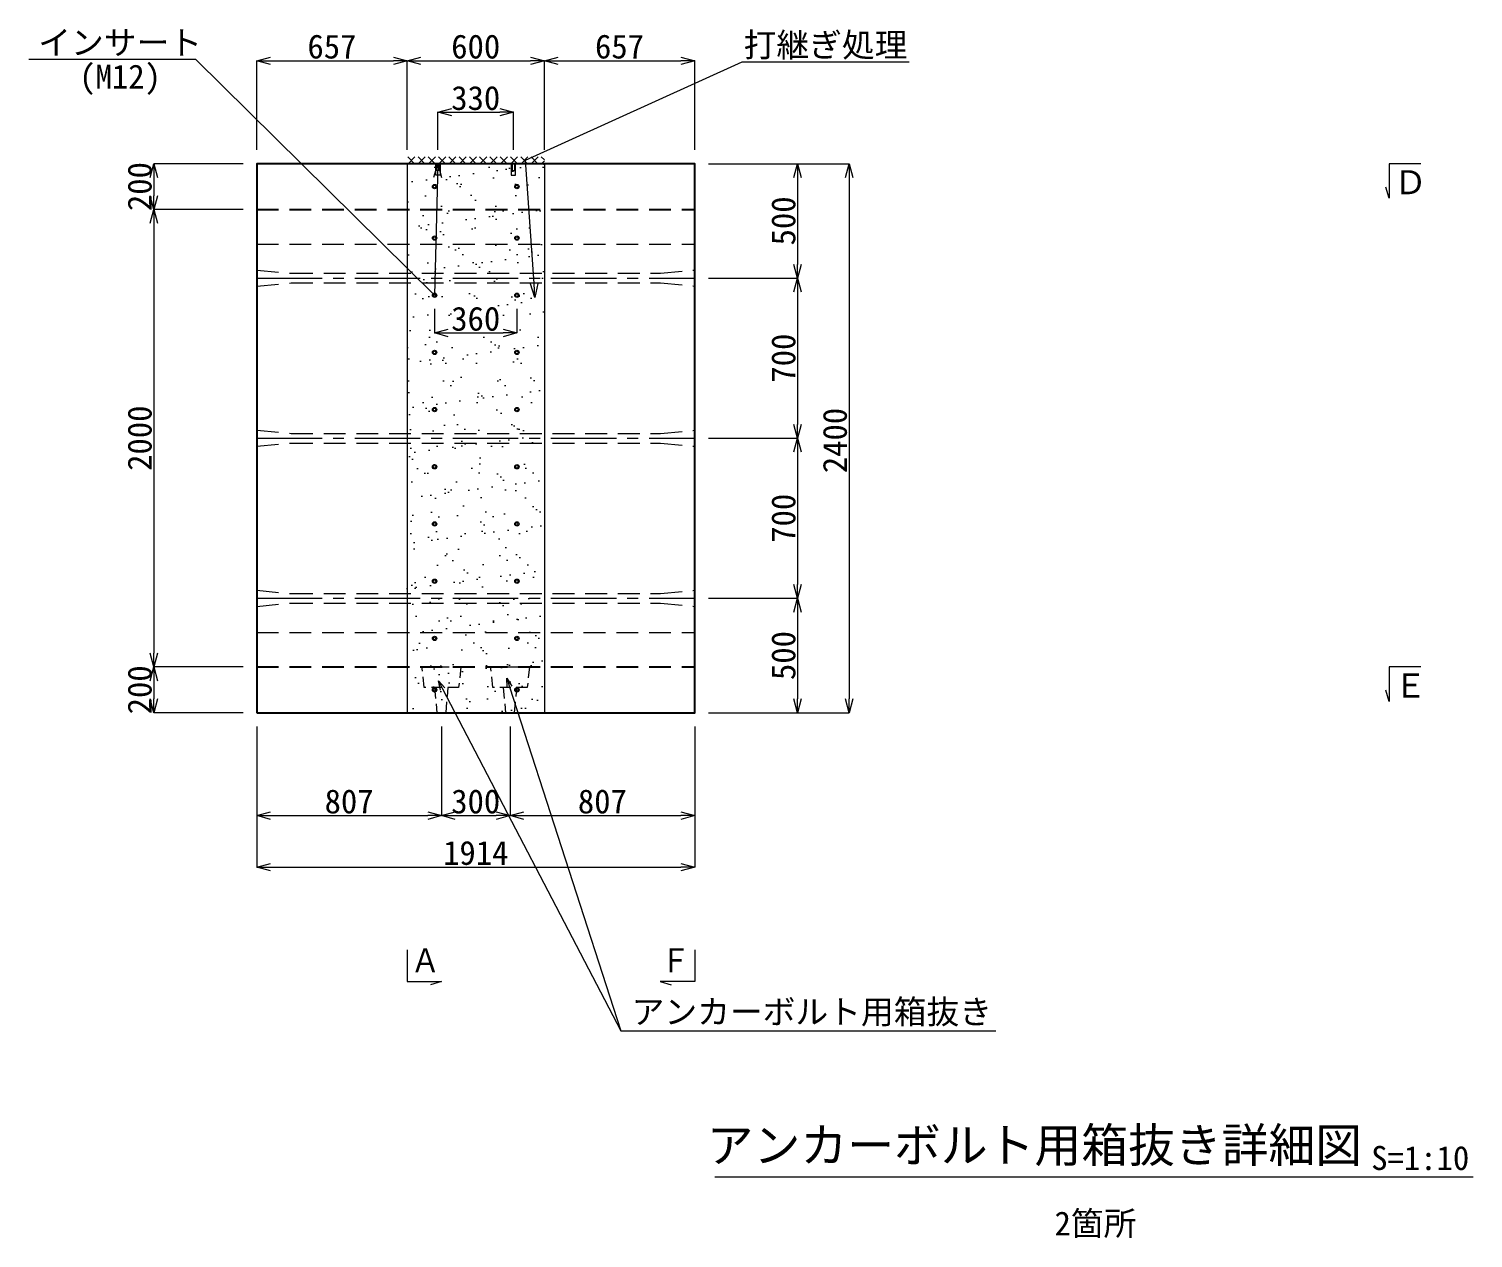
# Model space of a CAD drawing. Header units: millimetres. Extents: x 0 to 126150, y -2000 to 17820.
# Drawn here: x 113859 to 120172, y 4673 to 9959 of the extents above; entities that cross this region are included whole.
import ezdxf
from ezdxf import colors
from ezdxf.entities.mleader import LeaderData, LeaderLine
from ezdxf.enums import TextEntityAlignment as Align
from ezdxf.math import Vec2, Vec3

# ---------------------------------------------------------------- set-up
doc = ezdxf.new("R2010")
doc.units = ezdxf.units.MM
doc.header["$LTSCALE"] = 30
doc.linetypes.add('CENTER2', pattern=[28.575, 19.05, -3.175, 3.175, -3.175])
doc.linetypes.add('HIDDEN2', pattern=[4.7625, 3.175, -1.5875])
for name, color, linetype, lineweight in [('0タイトル', 7, 'Continuous', 13), ('0中心線', 7, 'CENTER2', 5), ('0寸法', 7, 'Continuous', 5), ('0文字', 41, 'Continuous', 5), ('1Pca-BOX', 3, 'Continuous', 25), ('1アンカーボルト孔', 30, 'Continuous', 13), ('1シース・トランペットシース', 4, 'HIDDEN2', 13), ('1打継ぎ処理', 8, 'Continuous', 9), ('3インサート', 32, 'Continuous', 13)]:
    doc.layers.add(name, color=color, linetype=linetype, lineweight=lineweight)
doc.styles.get("Standard").update_dxf_attribs({"font": 'MS Gothic.ttf'})
doc.styles.add('寸法文字', font='MS Gothic.ttf')
doc.dimstyles.new('1／30', dxfattribs={"dimscale": 30, "dimtxt": 3.5, "dimasz": 2, "dimexe": 0, "dimexo": 2, "dimgap": 0.3, "dimtad": 1, "dimdec": 0, "dimzin": 1, "dimdsep": 46, "dimtxsty": '寸法文字', "dimblk": 'OPEN30', "dimcen": 2.5, "dimclrd": 256, "dimclre": 256, "dimclrt": 256, "dimadec": 0, "dimazin": 0, "dimtfac": 1, "dimtdec": 0, "dimtmove": 0, "dimatfit": 3, "dimldrblk": 'OPEN30', "dimfxl": 1, "dimlwd": -1, "dimlwe": -1, "dimarcsym": 0})

# ---------------------------------------------------------------- blocks, each defined once
blk = doc.blocks.new('_Open30')
at = {"color": 0, "linetype": 'ByBlock', "lineweight": -2}
for p, q in [((-1, 0.27), (0, 0)), ((0, 0), (-1, -0.27)), ((0, 0), (-1, 0))]:
    blk.add_line(p, q, dxfattribs=at)
blk = doc.blocks.new('*D328')
at = {"layer": '0寸法', "transparency": 16777216}
for p, q in [((114795.6, 9370), (114405.6, 9370)), ((114405.6, 9310), (114405.6, 9230)), ((114795.6, 9170), (114405.6, 9170))]:
    blk.add_line(p, q, dxfattribs=at)
at = {"layer": 'Defpoints', "color": 0, "transparency": 16777216}
for p in [(114855.6, 9370), (114405.6, 9170), (114855.6, 9170)]:
    blk.add_point(p, dxfattribs=at)
at = {"layer": '0寸法', "transparency": 16777216, "xscale": 60, "yscale": 60, "zscale": 60}
for p, rotation in [((114405.6, 9370), 90), ((114405.6, 9170), 270)]:
    blk.add_blockref('_Open30', p, dxfattribs=dict(at, rotation=rotation))
at = {"layer": '0寸法', "transparency": 16777216, "insert": (114344.1, 9270), "char_height": 105, "attachment_point": 5, "rotation": 90, "style": '寸法文字'}
blk.add_mtext('200', dxfattribs=at)
blk = doc.blocks.new('*D329')
at = {"layer": '0寸法', "transparency": 16777216}
for p, q in [((114795.6, 9170), (114405.6, 9170)), ((114405.6, 9110), (114405.6, 7230)), ((114795.6, 7170), (114405.6, 7170))]:
    blk.add_line(p, q, dxfattribs=at)
at = {"layer": 'Defpoints', "color": 0, "transparency": 16777216}
for p in [(114855.6, 9170), (114405.6, 7170), (114855.6, 7170)]:
    blk.add_point(p, dxfattribs=at)
at = {"layer": '0寸法', "transparency": 16777216, "xscale": 60, "yscale": 60, "zscale": 60}
for p, rotation in [((114405.6, 9170), 90), ((114405.6, 7170), 270)]:
    blk.add_blockref('_Open30', p, dxfattribs=dict(at, rotation=rotation))
at = {"layer": '0寸法', "transparency": 16777216, "insert": (114344.1, 8170), "char_height": 105, "attachment_point": 5, "rotation": 90, "style": '寸法文字'}
blk.add_mtext('2000', dxfattribs=at)
blk = doc.blocks.new('*D330')
at = {"layer": '0寸法', "transparency": 16777216}
for p, q in [((114795.6, 7170), (114405.6, 7170)), ((114405.6, 7110), (114405.6, 7030)), ((114795.6, 6970), (114405.6, 6970))]:
    blk.add_line(p, q, dxfattribs=at)
at = {"layer": 'Defpoints', "color": 0, "transparency": 16777216}
for p in [(114855.6, 7170), (114405.6, 6970), (114855.6, 6970)]:
    blk.add_point(p, dxfattribs=at)
at = {"layer": '0寸法', "transparency": 16777216, "xscale": 60, "yscale": 60, "zscale": 60}
for p, rotation in [((114405.6, 7170), 90), ((114405.6, 6970), 270)]:
    blk.add_blockref('_Open30', p, dxfattribs=dict(at, rotation=rotation))
at = {"layer": '0寸法', "transparency": 16777216, "insert": (114344.1, 7070), "char_height": 105, "attachment_point": 5, "rotation": 90, "style": '寸法文字'}
blk.add_mtext('200', dxfattribs=at)
blk = doc.blocks.new('*D331')
at = {"layer": '0寸法', "transparency": 16777216}
for p, q in [((114855.6, 6910), (114855.6, 6295)), ((116769.6, 6910), (116769.6, 6295)), ((114915.6, 6295), (116709.6, 6295))]:
    blk.add_line(p, q, dxfattribs=at)
at = {"layer": 'Defpoints', "color": 0, "transparency": 16777216}
for p in [(114855.6, 6970), (116769.6, 6970), (116769.6, 6295)]:
    blk.add_point(p, dxfattribs=at)
at = {"layer": '0寸法', "transparency": 16777216, "xscale": 60, "yscale": 60, "zscale": 60, "rotation": 180}
blk.add_blockref('_Open30', (114855.6, 6295), dxfattribs=at)
at = {"layer": '0寸法', "transparency": 16777216, "xscale": 60, "yscale": 60, "zscale": 60}
blk.add_blockref('_Open30', (116769.6, 6295), dxfattribs=at)
at = {"layer": '0寸法', "transparency": 16777216, "insert": (115812.6, 6356.5), "char_height": 105, "attachment_point": 5, "style": '寸法文字'}
blk.add_mtext('1914', dxfattribs=at)
blk = doc.blocks.new('*D332')
at = {"layer": '0寸法', "transparency": 16777216}
for p, q in [((116829.6, 9370), (117444.6, 9370)), ((117444.6, 9310), (117444.6, 7030)), ((116829.6, 6970), (117444.6, 6970))]:
    blk.add_line(p, q, dxfattribs=at)
at = {"layer": 'Defpoints', "color": 0, "transparency": 16777216}
for p in [(116769.6, 9370), (116769.6, 6970), (117444.6, 6970)]:
    blk.add_point(p, dxfattribs=at)
at = {"layer": '0寸法', "transparency": 16777216, "xscale": 60, "yscale": 60, "zscale": 60}
for p, rotation in [((117444.6, 9370), 90), ((117444.6, 6970), 270)]:
    blk.add_blockref('_Open30', p, dxfattribs=dict(at, rotation=rotation))
at = {"layer": '0寸法', "transparency": 16777216, "insert": (117383.1, 8160), "char_height": 105, "attachment_point": 5, "rotation": 90, "style": '寸法文字'}
blk.add_mtext('2400', dxfattribs=at)
blk = doc.blocks.new('*D333')
at = {"layer": '0寸法', "transparency": 16777216}
for p, q in [((116829.6, 9370), (117219.6, 9370)), ((117219.6, 9310), (117219.6, 8930)), ((116829.6, 8870), (117219.6, 8870))]:
    blk.add_line(p, q, dxfattribs=at)
at = {"layer": 'Defpoints', "color": 0, "transparency": 16777216}
for p in [(116769.6, 9370), (116769.6, 8870), (117219.6, 8870)]:
    blk.add_point(p, dxfattribs=at)
at = {"layer": '0寸法', "transparency": 16777216, "xscale": 60, "yscale": 60, "zscale": 60}
for p, rotation in [((117219.6, 9370), 90), ((117219.6, 8870), 270)]:
    blk.add_blockref('_Open30', p, dxfattribs=dict(at, rotation=rotation))
at = {"layer": '0寸法', "transparency": 16777216, "insert": (117158.1, 9120), "char_height": 105, "attachment_point": 5, "rotation": 90, "style": '寸法文字'}
blk.add_mtext('500', dxfattribs=at)
blk = doc.blocks.new('*D334')
at = {"layer": '0寸法', "transparency": 16777216}
for p, q in [((116829.6, 8870), (117219.6, 8870)), ((117219.6, 8810), (117219.6, 8230)), ((116829.6, 8170), (117219.6, 8170))]:
    blk.add_line(p, q, dxfattribs=at)
at = {"layer": 'Defpoints', "color": 0, "transparency": 16777216}
for p in [(116769.6, 8870), (116769.6, 8170), (117219.6, 8170)]:
    blk.add_point(p, dxfattribs=at)
at = {"layer": '0寸法', "transparency": 16777216, "xscale": 60, "yscale": 60, "zscale": 60}
for p, rotation in [((117219.6, 8870), 90), ((117219.6, 8170), 270)]:
    blk.add_blockref('_Open30', p, dxfattribs=dict(at, rotation=rotation))
at = {"layer": '0寸法', "transparency": 16777216, "insert": (117158.1, 8520), "char_height": 105, "attachment_point": 5, "rotation": 90, "style": '寸法文字'}
blk.add_mtext('700', dxfattribs=at)
blk = doc.blocks.new('*D335')
at = {"layer": '0寸法', "transparency": 16777216}
for p, q in [((116829.6, 8170), (117219.6, 8170)), ((117219.6, 8110), (117219.6, 7530)), ((116829.6, 7470), (117219.6, 7470))]:
    blk.add_line(p, q, dxfattribs=at)
at = {"layer": 'Defpoints', "color": 0, "transparency": 16777216}
for p in [(116769.6, 8170), (116769.6, 7470), (117219.6, 7470)]:
    blk.add_point(p, dxfattribs=at)
at = {"layer": '0寸法', "transparency": 16777216, "xscale": 60, "yscale": 60, "zscale": 60}
for p, rotation in [((117219.6, 8170), 90), ((117219.6, 7470), 270)]:
    blk.add_blockref('_Open30', p, dxfattribs=dict(at, rotation=rotation))
at = {"layer": '0寸法', "transparency": 16777216, "insert": (117158.1, 7820), "char_height": 105, "attachment_point": 5, "rotation": 90, "style": '寸法文字'}
blk.add_mtext('700', dxfattribs=at)
blk = doc.blocks.new('*D336')
at = {"layer": '0寸法', "transparency": 16777216}
for p, q in [((116829.6, 7470), (117219.6, 7470)), ((117219.6, 7410), (117219.6, 7030)), ((116829.6, 6970), (117219.6, 6970))]:
    blk.add_line(p, q, dxfattribs=at)
at = {"layer": 'Defpoints', "color": 0, "transparency": 16777216}
for p in [(116769.6, 7470), (116769.6, 6970), (117219.6, 6970)]:
    blk.add_point(p, dxfattribs=at)
at = {"layer": '0寸法', "transparency": 16777216, "xscale": 60, "yscale": 60, "zscale": 60}
for p, rotation in [((117219.6, 7470), 90), ((117219.6, 6970), 270)]:
    blk.add_blockref('_Open30', p, dxfattribs=dict(at, rotation=rotation))
at = {"layer": '0寸法', "transparency": 16777216, "insert": (117158.1, 7220), "char_height": 105, "attachment_point": 5, "rotation": 90, "style": '寸法文字'}
blk.add_mtext('500', dxfattribs=at)
blk = doc.blocks.new('*D391')
at = {"layer": '0寸法', "transparency": 16777216}
for p, q in [((115962.6, 6910), (115962.6, 6520)), ((116769.6, 6910), (116769.6, 6520)), ((116022.6, 6520), (116709.6, 6520))]:
    blk.add_line(p, q, dxfattribs=at)
at = {"layer": 'Defpoints', "color": 0, "transparency": 16777216}
for p in [(115962.6, 6970), (116769.6, 6970), (116769.6, 6520)]:
    blk.add_point(p, dxfattribs=at)
at = {"layer": '0寸法', "transparency": 16777216, "xscale": 60, "yscale": 60, "zscale": 60, "rotation": 180}
blk.add_blockref('_Open30', (115962.6, 6520), dxfattribs=at)
at = {"layer": '0寸法', "transparency": 16777216, "xscale": 60, "yscale": 60, "zscale": 60}
blk.add_blockref('_Open30', (116769.6, 6520), dxfattribs=at)
at = {"layer": '0寸法', "transparency": 16777216, "insert": (116366.1, 6581.5), "char_height": 105, "attachment_point": 5, "style": '寸法文字'}
blk.add_mtext('807', dxfattribs=at)
blk = doc.blocks.new('*D420')
at = {"layer": '0寸法', "transparency": 16777216}
for p, q in [((115662.6, 6910), (115662.6, 6520)), ((115962.6, 6910), (115962.6, 6520)), ((115722.6, 6520), (115902.6, 6520))]:
    blk.add_line(p, q, dxfattribs=at)
at = {"layer": 'Defpoints', "color": 0, "transparency": 16777216}
for p in [(115662.6, 6970), (115962.6, 6970), (115962.6, 6520)]:
    blk.add_point(p, dxfattribs=at)
at = {"layer": '0寸法', "transparency": 16777216, "xscale": 60, "yscale": 60, "zscale": 60, "rotation": 180}
blk.add_blockref('_Open30', (115662.6, 6520), dxfattribs=at)
at = {"layer": '0寸法', "transparency": 16777216, "xscale": 60, "yscale": 60, "zscale": 60}
blk.add_blockref('_Open30', (115962.6, 6520), dxfattribs=at)
at = {"layer": '0寸法', "transparency": 16777216, "insert": (115812.6, 6581.5), "char_height": 105, "attachment_point": 5, "style": '寸法文字'}
blk.add_mtext('300', dxfattribs=at)
blk = doc.blocks.new('*D421')
at = {"layer": '0寸法', "transparency": 16777216}
for p, q in [((114855.6, 9430), (114855.6, 9820)), ((114915.6, 9820), (115452.6, 9820)), ((115512.6, 9430), (115512.6, 9820))]:
    blk.add_line(p, q, dxfattribs=at)
at = {"layer": 'Defpoints', "color": 0, "transparency": 16777216}
for p in [(115512.6, 9820), (114855.6, 9370), (115512.6, 9370)]:
    blk.add_point(p, dxfattribs=at)
at = {"layer": '0寸法', "transparency": 16777216, "xscale": 60, "yscale": 60, "zscale": 60, "rotation": 180}
blk.add_blockref('_Open30', (114855.6, 9820), dxfattribs=at)
at = {"layer": '0寸法', "transparency": 16777216, "xscale": 60, "yscale": 60, "zscale": 60}
blk.add_blockref('_Open30', (115512.6, 9820), dxfattribs=at)
at = {"layer": '0寸法', "transparency": 16777216, "insert": (115184.1, 9881.5), "char_height": 105, "attachment_point": 5, "style": '寸法文字'}
blk.add_mtext('657', dxfattribs=at)
blk = doc.blocks.new('*D422')
at = {"layer": '0寸法', "transparency": 16777216}
for p, q in [((115512.6, 9430), (115512.6, 9820)), ((115572.6, 9820), (116052.6, 9820)), ((116112.6, 9430), (116112.6, 9820))]:
    blk.add_line(p, q, dxfattribs=at)
at = {"layer": 'Defpoints', "color": 0, "transparency": 16777216}
for p in [(116112.6, 9820), (115512.6, 9370), (116112.6, 9370)]:
    blk.add_point(p, dxfattribs=at)
at = {"layer": '0寸法', "transparency": 16777216, "xscale": 60, "yscale": 60, "zscale": 60, "rotation": 180}
blk.add_blockref('_Open30', (115512.6, 9820), dxfattribs=at)
at = {"layer": '0寸法', "transparency": 16777216, "xscale": 60, "yscale": 60, "zscale": 60}
blk.add_blockref('_Open30', (116112.6, 9820), dxfattribs=at)
at = {"layer": '0寸法', "transparency": 16777216, "insert": (115812.6, 9881.5), "char_height": 105, "attachment_point": 5, "style": '寸法文字'}
blk.add_mtext('600', dxfattribs=at)
blk = doc.blocks.new('*D423')
at = {"layer": '0寸法', "transparency": 16777216}
for p, q in [((116112.6, 9430), (116112.6, 9820)), ((116172.6, 9820), (116709.6, 9820)), ((116769.6, 9430), (116769.6, 9820))]:
    blk.add_line(p, q, dxfattribs=at)
at = {"layer": 'Defpoints', "color": 0, "transparency": 16777216}
for p in [(116769.6, 9820), (116112.6, 9370), (116769.6, 9370)]:
    blk.add_point(p, dxfattribs=at)
at = {"layer": '0寸法', "transparency": 16777216, "xscale": 60, "yscale": 60, "zscale": 60, "rotation": 180}
blk.add_blockref('_Open30', (116112.6, 9820), dxfattribs=at)
at = {"layer": '0寸法', "transparency": 16777216, "xscale": 60, "yscale": 60, "zscale": 60}
blk.add_blockref('_Open30', (116769.6, 9820), dxfattribs=at)
at = {"layer": '0寸法', "transparency": 16777216, "insert": (116441.1, 9881.5), "char_height": 105, "attachment_point": 5, "style": '寸法文字'}
blk.add_mtext('657', dxfattribs=at)
blk = doc.blocks.new('*D424')
at = {"layer": '0寸法', "transparency": 16777216}
for p, q in [((115647.6, 9430), (115647.6, 9595)), ((115707.6, 9595), (115917.6, 9595)), ((115977.6, 9430), (115977.6, 9595))]:
    blk.add_line(p, q, dxfattribs=at)
at = {"layer": 'Defpoints', "color": 0, "transparency": 16777216}
for p in [(115977.6, 9595), (115647.6, 9370), (115977.6, 9370)]:
    blk.add_point(p, dxfattribs=at)
at = {"layer": '0寸法', "transparency": 16777216, "xscale": 60, "yscale": 60, "zscale": 60, "rotation": 180}
blk.add_blockref('_Open30', (115647.6, 9595), dxfattribs=at)
at = {"layer": '0寸法', "transparency": 16777216, "xscale": 60, "yscale": 60, "zscale": 60}
blk.add_blockref('_Open30', (115977.6, 9595), dxfattribs=at)
at = {"layer": '0寸法', "transparency": 16777216, "insert": (115812.6, 9656.5), "char_height": 105, "attachment_point": 5, "style": '寸法文字'}
blk.add_mtext('330', dxfattribs=at)
blk = doc.blocks.new('A$C357E2984')
at = {"layer": '3インサート'}
for p, q in [((-50, 9.5), (0, 9.5)), ((-50, -9.5), (-50, 9.5)), ((-30, 6.5), (0, 6.5)), ((-30, -6.5), (-30, 6.5)), ((0, 9.5), (0, -9.5)), ((0, -9.5), (-50, -9.5)), ((0, -6.5), (-30, -6.5))]:
    blk.add_line(p, q, dxfattribs=at)
blk = doc.blocks.new('*D426')
at = {"layer": '0寸法', "transparency": 16777216}
for p, q in [((115632.6, 8735), (115632.6, 8630)), ((115992.6, 8735), (115992.6, 8630)), ((115692.6, 8630), (115932.6, 8630))]:
    blk.add_line(p, q, dxfattribs=at)
at = {"layer": 'Defpoints', "color": 0, "transparency": 16777216}
for p in [(115632.6, 8795), (115992.6, 8795), (115992.6, 8630)]:
    blk.add_point(p, dxfattribs=at)
at = {"layer": '0寸法', "transparency": 16777216, "xscale": 60, "yscale": 60, "zscale": 60, "rotation": 180}
blk.add_blockref('_Open30', (115632.6, 8630), dxfattribs=at)
at = {"layer": '0寸法', "transparency": 16777216, "xscale": 60, "yscale": 60, "zscale": 60}
blk.add_blockref('_Open30', (115992.6, 8630), dxfattribs=at)
at = {"layer": '0寸法', "transparency": 16777216, "insert": (115812.6, 8691.5), "char_height": 105, "attachment_point": 5, "style": '寸法文字'}
blk.add_mtext('360', dxfattribs=at)
blk = doc.blocks.new('*D448')
at = {"layer": '0寸法', "transparency": 16777216}
for p, q in [((114855.6, 6910), (114855.6, 6520)), ((115662.6, 6910), (115662.6, 6520)), ((114915.6, 6520), (115602.6, 6520))]:
    blk.add_line(p, q, dxfattribs=at)
at = {"layer": 'Defpoints', "color": 0, "transparency": 16777216}
for p in [(114855.6, 6970), (115662.6, 6970), (115662.6, 6520)]:
    blk.add_point(p, dxfattribs=at)
at = {"layer": '0寸法', "transparency": 16777216, "xscale": 60, "yscale": 60, "zscale": 60, "rotation": 180}
blk.add_blockref('_Open30', (114855.6, 6520), dxfattribs=at)
at = {"layer": '0寸法', "transparency": 16777216, "xscale": 60, "yscale": 60, "zscale": 60}
blk.add_blockref('_Open30', (115662.6, 6520), dxfattribs=at)
at = {"layer": '0寸法', "transparency": 16777216, "insert": (115259.1, 6581.5), "char_height": 105, "attachment_point": 5, "style": '寸法文字'}
blk.add_mtext('807', dxfattribs=at)

msp = doc.modelspace()

# ---------------------------------------------------------------- hatches: boundary and pattern name
at = {"layer": '1打継ぎ処理'}
h = msp.add_hatch(dxfattribs=at)
h.set_pattern_fill('ANSI37', color=256, scale=10)
h.paths.add_polyline_path([(116112.6, 9400), (115512.6, 9400), (115512.6, 9370), (116112.6, 9370)])
h = msp.add_hatch(dxfattribs=at)
h.set_pattern_fill('AR-SAND', color=256, scale=3)
h.paths.add_polyline_path([(116112.6, 9370), (115512.6, 9370), (115512.6, 6970), (116112.6, 6970)])

# ---------------------------------------------------------------- linework, layer by layer
at = {"layer": '0タイトル'}
msp.add_line((120172.3, 4939), (116857.1, 4939), dxfattribs=at)
at = {"layer": '0中心線', "ltscale": 0.5}
for p, q in [((114855.6, 8870), (116769.6, 8870)), ((114855.6, 8170), (116769.6, 8170)), ((114855.6, 7470), (116769.6, 7470))]:
    msp.add_line(p, q, dxfattribs=at)
at = {"layer": '0文字'}
for points in [[(119944.2, 9370), (119805.1, 9370), (119805.1, 9219.4), (119790.4, 9267.9)], [(119944.2, 7170), (119805.1, 7170), (119805.1, 7019.4), (119790.4, 7067.9)], [(115512.6, 5934.1), (115512.6, 5795), (115663.2, 5795), (115614.7, 5780.3)], [(116769.6, 5934.1), (116769.6, 5795), (116619, 5795), (116667.5, 5780.3)]]:
    msp.add_lwpolyline(points, dxfattribs=at)
at = {"layer": '1Pca-BOX', "linetype": 'HIDDEN2'}
for p, q in [((114855.6, 9170), (116769.6, 9170)), ((114855.6, 7170), (116769.6, 7170))]:
    msp.add_line(p, q, dxfattribs=at)
at = {"layer": '1Pca-BOX', "linetype": 'HIDDEN2', "lineweight": 9}
for p, q in [((114855.6, 9018.6), (116769.6, 9018.6)), ((114855.6, 7320), (116769.6, 7320))]:
    msp.add_line(p, q, dxfattribs=at)
at = {"layer": '1Pca-BOX'}
msp.add_lwpolyline([(114855.6, 6970), (116769.6, 6970), (116769.6, 9370), (114855.6, 9370)], close=True, dxfattribs=at)
at = {"layer": '1アンカーボルト孔', "linetype": 'HIDDEN2', "ltscale": 0.5}
for p, q in [((115632.6, 7080), (115642.6, 6970)), ((115682.6, 6970), (115692.6, 7080)), ((115932.6, 7080), (115942.6, 6970)), ((115982.6, 6970), (115992.6, 7080)), ((115642.6, 6970), (115682.6, 6970)), ((115942.6, 6970), (115982.6, 6970))]:
    msp.add_line(p, q, dxfattribs=at)
for points in [[(115587.6, 7080), (115577.6, 7170), (115747.6, 7170), (115737.6, 7080)], [(115887.6, 7080), (115877.6, 7170), (116047.6, 7170), (116037.6, 7080)]]:
    msp.add_lwpolyline(points, close=True, dxfattribs=at)
at = {"layer": '1シース・トランペットシース', "linetype": 'HIDDEN2'}
for p, q in [((114855.6, 8905), (115005.6, 8891)), ((116619.6, 8891), (116769.6, 8905)), ((114855.6, 8835), (115005.6, 8849)), ((115005.6, 8891), (116619.6, 8891)), ((115005.6, 8849), (116619.6, 8849)), ((116619.6, 8849), (116769.6, 8835)), ((114855.6, 8205), (115005.6, 8191)), ((114855.6, 8135), (115005.6, 8149)), ((115005.6, 8191), (116619.6, 8191)), ((115005.6, 8149), (116619.6, 8149)), ((116619.6, 8191), (116769.6, 8205)), ((116619.6, 8149), (116769.6, 8135)), ((114855.6, 7505), (115005.6, 7491)), ((115005.6, 7491), (116619.6, 7491)), ((116619.6, 7491), (116769.6, 7505)), ((114855.6, 7435), (115005.6, 7449)), ((115005.6, 7449), (116619.6, 7449)), ((116619.6, 7449), (116769.6, 7435))]:
    msp.add_line(p, q, dxfattribs=at)
at = {"layer": '1打継ぎ処理'}
for p, q in [((115512.6, 9370), (115512.6, 6970)), ((116112.6, 9370), (116112.6, 6970))]:
    msp.add_line(p, q, dxfattribs=at)
at = {"layer": '3インサート'}
for centre, radius in [((115632.6, 9270), 9.5), ((115632.6, 9270), 6), ((115992.6, 9270), 9.5), ((115992.6, 9270), 6), ((115632.6, 9045), 9.5), ((115632.6, 9045), 6), ((115992.6, 9045), 9.5), ((115992.6, 9045), 6), ((115632.6, 8795), 9.5), ((115632.6, 8795), 6), ((115992.6, 8795), 9.5), ((115992.6, 8795), 6), ((115632.6, 8545), 9.5), ((115632.6, 8545), 6), ((115992.6, 8545), 9.5), ((115992.6, 8545), 6), ((115632.6, 8295), 9.5), ((115632.6, 8295), 6), ((115992.6, 8295), 9.5), ((115992.6, 8295), 6), ((115632.6, 8045), 9.5), ((115632.6, 8045), 6), ((115992.6, 8045), 9.5), ((115992.6, 8045), 6), ((115632.6, 7795), 9.5), ((115632.6, 7795), 6), ((115992.6, 7795), 9.5), ((115992.6, 7795), 6), ((115632.6, 7545), 9.5), ((115632.6, 7545), 6), ((115992.6, 7545), 9.5), ((115992.6, 7545), 6), ((115632.6, 7295), 9.5), ((115632.6, 7295), 6), ((115992.6, 7295), 9.5), ((115992.6, 7295), 6), ((115632.6, 7070), 9.5), ((115632.6, 7070), 6), ((115992.6, 7070), 9.5), ((115992.6, 7070), 6)]:
    msp.add_circle(centre, radius, dxfattribs=at)

# ---------------------------------------------------------------- block references
at = {"layer": '3インサート', "rotation": 89.99999999999999}
msp.add_blockref('A$C357E2984', (115647.6, 9370), dxfattribs=at)
at = {"layer": '3インサート', "xscale": -1, "rotation": 270}
msp.add_blockref('A$C357E2984', (115977.6, 9370), dxfattribs=at)

# ---------------------------------------------------------------- texts
at = {"layer": '0タイトル', "style": '寸法文字'}
msp.add_text('アンカーボルト用箱抜き詳細図', height=150, dxfattribs=at).set_placement((118254.7, 4959.5), align=Align.BOTTOM_CENTER)
at = {"layer": '0タイトル'}
msp.add_text('S=1:10', height=105, dxfattribs=at).set_placement((119727, 4970.9))
at = {"layer": '0文字', "style": '寸法文字'}
for s, p in [('Ｄ', (119826.8, 9236.4)), ('Ｅ', (119826.8, 7036.4)), ('2箇所', (118342.6, 4684.7))]:
    msp.add_text(s, height=105, dxfattribs=at).set_placement(p)
at = {"layer": '0文字', "width": 0.9}
for s, p in [('Ａ', (115528, 5835.3)), ('Ｆ', (116621.6, 5835.3))]:
    msp.add_text(s, height=105, dxfattribs=at).set_placement(p)

# ---------------------------------------------------------------- dimensions: what is measured, and where the dimension line sits
at = {"layer": '0寸法'}
for base, p1, p2, picture, middle in [((115512.6, 9820), (114855.6, 9370), (115512.6, 9370), '*D421', (115184.1, 9881.5)), ((116112.6, 9820), (115512.6, 9370), (116112.6, 9370), '*D422', (115812.6, 9881.5)), ((116769.6, 9820), (116112.6, 9370), (116769.6, 9370), '*D423', (116441.1, 9881.5)), ((115977.6, 9595), (115647.6, 9370), (115977.6, 9370), '*D424', (115812.6, 9656.5)), ((115992.6, 8630), (115632.6, 8795), (115992.6, 8795), '*D426', (115812.6, 8691.5)), ((115662.6, 6520), (114855.6, 6970), (115662.6, 6970), '*D448', (115259.1, 6581.5)), ((115962.6, 6520), (115662.6, 6970), (115962.6, 6970), '*D420', (115812.6, 6581.5)), ((116769.6, 6520), (115962.6, 6970), (116769.6, 6970), '*D391', (116366.1, 6581.5))]:
    dim = msp.add_linear_dim(base=base, p1=p1, p2=p2, dimstyle='1／30', dxfattribs=at)
    dim.commit()
    dim.dimension.update_dxf_attribs({"geometry": picture, "text_midpoint": middle})
for base, p1, p2, picture, middle in [((114405.6, 9170), (114855.6, 9370), (114855.6, 9170), '*D328', (114405.6, 9270)), ((117444.6, 6970), (116769.6, 9370), (116769.6, 6970), '*D332', (117444.6, 8160)), ((114405.6, 6970), (114855.6, 7170), (114855.6, 6970), '*D330', (114405.6, 7070))]:
    dim = msp.add_linear_dim(base=base, p1=p1, p2=p2, angle=90, dimstyle='1／30', dxfattribs=at)
    dim.commit()
    dim.dimension.update_dxf_attribs({"geometry": picture, "text_midpoint": middle, "dimtype": 160})
for base, p1, p2, angle, picture, middle in [((117219.6, 8870), (116769.6, 9370), (116769.6, 8870), 90, '*D333', (117158.1, 9120)), ((114405.6, 7170), (114855.6, 9170), (114855.6, 7170), 90, '*D329', (114344.1, 8170)), ((117219.6, 8170), (116769.6, 8870), (116769.6, 8170), 90, '*D334', (117158.1, 8520)), ((117219.6, 7470), (116769.6, 8170), (116769.6, 7470), 90, '*D335', (117158.1, 7820)), ((117219.6, 6970), (116769.6, 7470), (116769.6, 6970), 90, '*D336', (117158.1, 7220)), ((116769.6, 6295), (114855.6, 6970), (116769.6, 6970), 180, '*D331', (115812.6, 6356.5))]:
    dim = msp.add_linear_dim(base=base, p1=p1, p2=p2, angle=angle, dimstyle='1／30', dxfattribs=at)
    dim.commit()
    dim.dimension.update_dxf_attribs({"geometry": picture, "text_midpoint": middle})

# ---------------------------------------------------------------- leaders
at = {"layer": '0文字'}
ml = msp.add_multileader_mtext('Standard', dxfattribs=at)
ml.set_content('インサート\\P(M12)', color=256, style='寸法文字')
ml.set_leader_properties(color=256, linetype='ByLayer', lineweight=-1)
ml.set_arrow_properties(name='OPEN30')
ml.build(insert=Vec2(0, 0))
ml.multileader.update_dxf_attribs({"text_left_attachment_type": 6, "text_right_attachment_type": 6, "dogleg_length": 0, "arrow_head_size": 60, "scale": 100})
ctx = ml.context
ctx.base_point, ctx.scale, ctx.char_height, ctx.arrow_head_size, ctx.landing_gap_size, ctx.plane_origin = Vec3(113927.5, 9826.2), 100, 105, 60, 6, Vec3(115608.1, 8987.8)
ctx.left_attachment, ctx.right_attachment, ctx.text_align_type = 6, 6, 1
notes = []
notes.append((ctx, [(0, (1, 1, 0), (114588.7, 9826.2), (-1, 0), 0, [(1, [(115647.6, 9370), (115632.6, 8795)], 0, [])])]))
ctx.mtext.insert, ctx.mtext.alignment, ctx.mtext.line_spacing_factor, ctx.mtext.flow_direction = Vec3(114258.1, 9952.2), 2, 0.85, 5
ml = msp.add_multileader_mtext('Standard', dxfattribs=at)
ml.set_content('打継ぎ処理', color=256, style='寸法文字')
ml.set_leader_properties(color=256, linetype='ByLayer', lineweight=-1)
ml.set_arrow_properties(name='OPEN30')
ml.build(insert=Vec2(0, 0))
ml.multileader.update_dxf_attribs({"text_left_attachment_type": 6, "text_right_attachment_type": 6, "dogleg_length": 0, "arrow_head_size": 60, "scale": 100})
ctx = ml.context
ctx.base_point, ctx.scale, ctx.char_height, ctx.arrow_head_size, ctx.landing_gap_size, ctx.plane_origin = Vec3(116977.6, 9815.7), 100, 105, 60, 6, Vec3(116038.9, 8935.9)
ctx.left_attachment, ctx.right_attachment = 6, 6
notes.append((ctx, [(0, (1, 1, 0), (116977.6, 9815.7), (1, 0), 0, [(1, [(116071.6, 8785.8), (116029.6, 9386)], 0, [])])]))
ctx.mtext.insert, ctx.mtext.flow_direction = Vec3(116983.6, 9941.7), 5
ml = msp.add_multileader_mtext('Standard', dxfattribs=at)
ml.set_content('', color=256, style='寸法文字')
ml.set_leader_properties(color=256, linetype='ByLayer', lineweight=-1)
ml.set_arrow_properties(name='OPEN30')
ml.build(insert=Vec2(0, 0))
ml.multileader.update_dxf_attribs({"text_left_attachment_type": 5, "text_right_attachment_type": 5, "dogleg_length": 0.36, "arrow_head_size": 40, "scale": 20})
ctx = ml.context
ctx.base_point, ctx.scale, ctx.char_height, ctx.arrow_head_size, ctx.landing_gap_size, ctx.plane_origin = Vec3(116454, 5580), 20, 70, 40, 40, Vec3(115640.8, 6497.4)
ctx.left_attachment, ctx.right_attachment = 5, 5
notes.append((ctx, [(0, (1, 1, 0), (116446.8, 5580), (1, 0), 7.2, [(0, [(115649.4, 7109.4)], 0, [])])]))
ctx.mtext.insert, ctx.mtext.flow_direction = Vec3(116494, 5650), 5
ml = msp.add_multileader_mtext('Standard', dxfattribs=at)
ml.set_content('アンカーボルト用箱抜き', color=256, style='寸法文字')
ml.set_leader_properties(color=256, linetype='ByLayer', lineweight=-1)
ml.set_arrow_properties(name='OPEN30')
ml.build(insert=Vec2(0, 0))
ml.multileader.update_dxf_attribs({"text_left_attachment_type": 5, "text_right_attachment_type": 5, "dogleg_length": 0.36, "arrow_head_size": 40, "scale": 20})
ctx = ml.context
ctx.base_point, ctx.scale, ctx.char_height, ctx.arrow_head_size, ctx.landing_gap_size, ctx.plane_origin = Vec3(116454, 5580), 20, 105, 40, 40, Vec3(115940.8, 6542.9)
ctx.left_attachment, ctx.right_attachment = 5, 5
notes.append((ctx, [(0, (1, 1, 0), (116446.8, 5580), (1, 0), 7.2, [(0, [(115948.4, 7121.3)], 0, [])])]))
ctx.mtext.insert, ctx.mtext.flow_direction = Vec3(116494, 5715.1), 5
for ctx, leaders in notes:
    for number, flags, end, landing, length, lines in leaders:
        leader = LeaderData()
        leader.index, (leader.has_last_leader_line, leader.has_dogleg_vector, leader.attachment_direction) = number, flags
        leader.last_leader_point, leader.dogleg_vector, leader.dogleg_length = Vec3(end), Vec3(landing), length
        for number, points, colour, breaks in lines:
            line = LeaderLine()
            line.index, line.vertices, line.color, line.breaks = number, Vec3.list(points), colors.encode_raw_color(colour), breaks
            leader.lines.append(line)
        ctx.leaders.append(leader)

doc.saveas('drawing.dxf')
